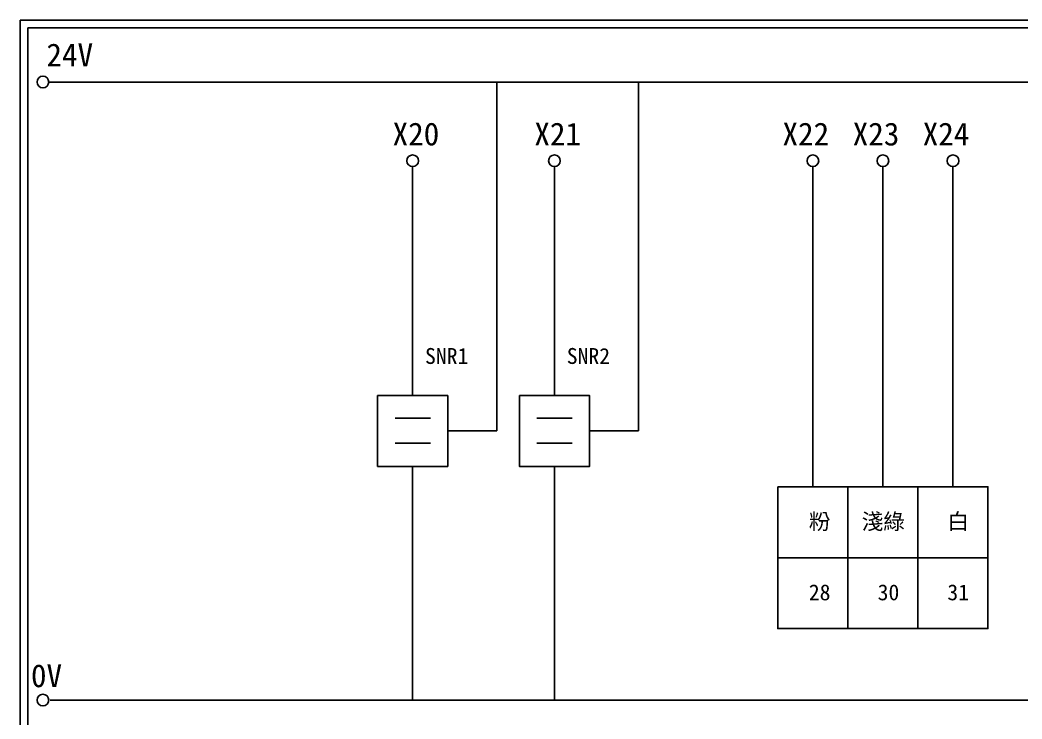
# Model space of a CAD drawing. Extents: x 325 to 612, y 3 to 207.
# Drawn here: x 325.3 to 483, y 97 to 207 of the extents above; entities that cross this region are included whole.
import ezdxf

# ---------------------------------------------------------------- set-up
doc = ezdxf.new("R2010")
doc.units = 0
doc.layers.get('0').update_dxf_attribs({"linetype": 'CONTINUOUS'})
doc.layers.add('圖框層', color=7, linetype='CONTINUOUS')
doc.layers.add('標尺寸層', color=3, linetype='CONTINUOUS')
doc.styles.add('STSL', font='KAIU.TTF')

msp = doc.modelspace()

# ---------------------------------------------------------------- linework, layer by layer
for p, q in [((400.34, 142.31), (400.34, 197.22)), ((422.65, 142.31), (422.65, 197.22)), ((387.11, 147.89), (387.11, 183.91)), ((409.42, 147.89), (409.42, 183.91)), ((392.63, 142.31), (400.34, 142.31)), ((414.94, 142.31), (422.65, 142.31)), ((387.11, 136.73), (387.11, 99.96)), ((409.42, 136.73), (409.42, 99.96))]:
    msp.add_line(p, q)
for points in [[(381.6, 147.89), (392.63, 147.89), (392.63, 136.73), (381.6, 136.73)], [(403.91, 147.89), (414.94, 147.89), (414.94, 136.73), (403.91, 136.73)], [(444.57, 133.53), (455.6, 133.53), (455.6, 122.37), (444.57, 122.37)], [(455.6, 133.53), (466.63, 133.53), (466.63, 122.37), (455.6, 122.37)], [(466.63, 133.53), (477.65, 133.53), (477.65, 122.37), (466.63, 122.37)], [(444.57, 122.37), (455.6, 122.37), (455.6, 111.21), (444.57, 111.21)], [(455.6, 122.37), (466.63, 122.37), (466.63, 111.21), (455.6, 111.21)], [(466.63, 122.37), (477.65, 122.37), (477.65, 111.21), (466.63, 111.21)]]:
    msp.add_lwpolyline(points, close=True)
at = {"layer": '圖框層', "color": 7}
for p, q in [((612.32, 206.97), (325.32, 206.97)), ((325.32, 3), (325.32, 206.97)), ((611.07, 205.72), (326.57, 205.72)), ((326.57, 4.25), (326.57, 205.72))]:
    msp.add_line(p, q, dxfattribs=at)
at = {"layer": '標尺寸層', "color": 7}
for p, q in [((329.84, 197.22), (607.44, 197.22)), ((384.35, 144.34), (389.92, 144.34)), ((406.66, 144.34), (412.23, 144.34)), ((384.35, 140.37), (389.92, 140.37)), ((406.66, 140.37), (412.23, 140.37)), ((330.05, 99.96), (607.44, 99.96))]:
    msp.add_line(p, q, dxfattribs=at)
at = {"layer": '標尺寸層'}
for p, q in [((450.09, 133.53), (450.09, 183.91)), ((461.11, 133.53), (461.11, 183.91)), ((472.14, 133.53), (472.14, 183.91))]:
    msp.add_line(p, q, dxfattribs=at)
at = {"layer": '標尺寸層', "color": 7}
for centre in [(328.92, 197.22), (387.11, 184.83), (409.42, 184.83), (450.09, 184.83), (461.11, 184.83), (472.14, 184.83), (328.92, 99.96)]:
    msp.add_circle(centre, 0.92, dxfattribs=at)

# ---------------------------------------------------------------- texts
at = {"layer": '圖框層', "color": 4, "style": 'STSL'}
for s, height, p in [('24V', 3.6, (329.47, 199.68)), ('X20', 3.6, (383.95, 187.24)), ('X21', 3.6, (406.26, 187.24)), ('X22', 3.6, (445.31, 187.24)), ('X23', 3.6, (456.36, 187.24)), ('X24', 3.6, (467.38, 187.24)), ('SNR1', 2.5, (389.06, 152.86)), ('SNR2', 2.5, (411.37, 152.86)), ('粉', 2.5, (449.46, 126.82)), ('淺綠', 2.5, (457.77, 126.82)), ('白', 2.5, (471.26, 126.82)), ('28', 2.5, (449.46, 115.67)), ('30', 2.5, (460.29, 115.67)), ('31', 2.5, (471.26, 115.67)), ('0V', 3.6, (327.04, 102))]:
    msp.add_text(s, height=height, dxfattribs=at).set_placement(p)

doc.saveas('drawing.dxf')
